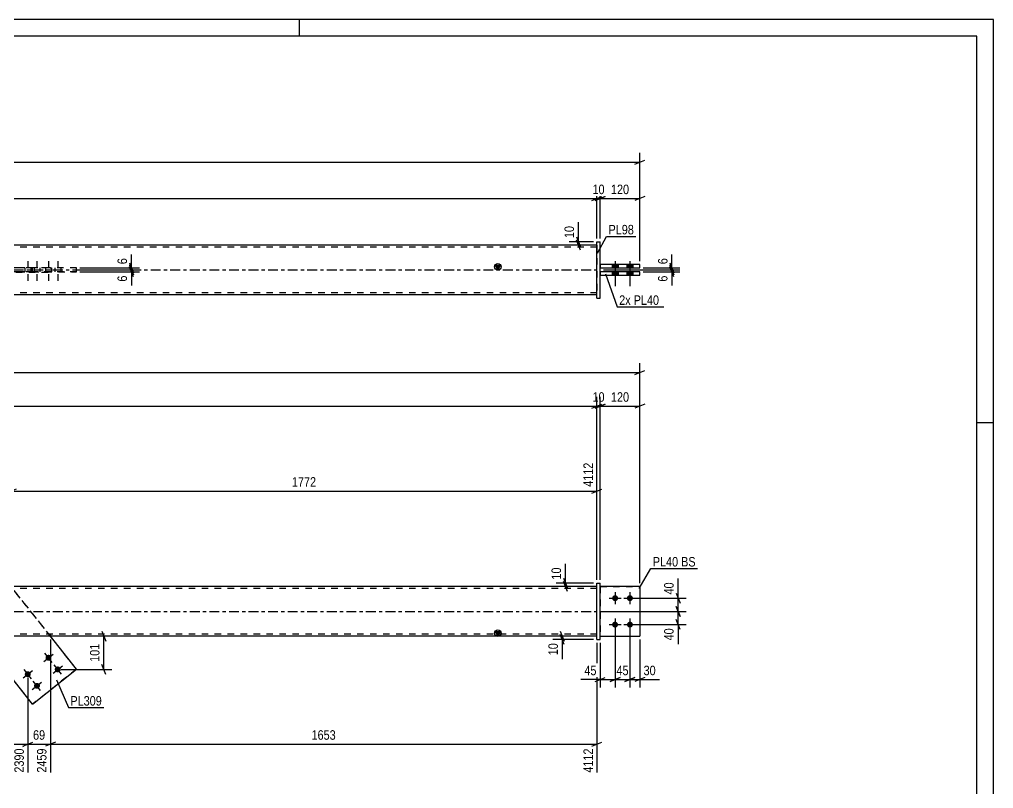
# Model space of a CAD drawing. Header units: millimetres. Extents: x 0 to 594, y 0 to 420.
# Drawn here: x 299.3 to 594, y 187.3 to 420 of the extents above; entities that cross this region are included whole.
import ezdxf

# ---------------------------------------------------------------- set-up
doc = ezdxf.new("R2010")
doc.units = ezdxf.units.MM
doc.linetypes.add('DXK_LINE_DOT2', pattern=[3.9198, 1.9599, -1.9599])
doc.linetypes.add('DXK_LINE_DOT3', pattern=[5.9187, 2.979, -0.9799, 0.9799, -0.9799])
doc.styles.add('Arial Narrow', font='ARIALN.TTF', dxfattribs={"height": 0.2})

# ---------------------------------------------------------------- blocks, each defined once
blk = doc.blocks.new('Unknown-580871473-1129')
at = {"color": 5, "linetype": 'Continuous'}
for p, q in [((594, 420), (0, 420)), ((384, 415), (384, 420)), ((594, 0), (594, 420)), ((589, 415), (5, 415)), ((589, 5), (589, 415)), ((594, 298), (589, 298))]:
    blk.add_line(p, q, dxfattribs=at)
blk = doc.blocks.new('Part-580871473-1687 - 1671')
at = {"color": 2, "linetype": 'Continuous'}
for p, q in [((280.58, 268.97), (267.24, 258.43)), ((280.58, 268.97), (280.58, 268.97)), ((296.83, 248.42), (280.58, 268.97)), ((275.15, 248.42), (267.24, 258.43)), ((267.24, 258.43), (267.24, 258.43)), ((303.27, 212.86), (287.02, 233.42)), ((316.6, 223.41), (308.69, 233.42)), ((303.27, 212.86), (316.6, 223.41)), ((316.6, 223.41), (316.6, 223.41)), ((303.27, 212.86), (303.27, 212.86))]:
    blk.add_line(p, q, dxfattribs=at)
at = {"color": 7, "linetype": 'DXK_LINE_DOT2'}
for p, q in [((267.24, 258.43), (280.58, 268.97)), ((316.6, 223.41), (280.58, 268.97)), ((303.27, 212.86), (267.24, 258.43)), ((287.02, 233.42), (275.15, 248.42)), ((308.69, 233.42), (296.83, 248.42)), ((316.6, 223.41), (303.27, 212.86))]:
    blk.add_line(p, q, dxfattribs=at)
blk = doc.blocks.new('Bolt-580871473-1679 - 1671')
at = {"linetype": 'Continuous'}
for points in [[(307.4, 226.33), (307.3, 226.49), (307.24, 226.67), (307.21, 226.86), (307.22, 227.04), (307.27, 227.23), (307.36, 227.39), (307.48, 227.54), (307.63, 227.65), (307.8, 227.74), (307.98, 227.78), (308.17, 227.79), (308.35, 227.76), (308.53, 227.69), (308.68, 227.59), (308.82, 227.45), (308.92, 227.29), (308.98, 227.12), (309.01, 226.93), (309, 226.74), (308.95, 226.56), (308.86, 226.39), (308.74, 226.25), (308.59, 226.13), (308.42, 226.05), (308.24, 226), (308.05, 225.99), (307.87, 226.03), (307.69, 226.1), (307.54, 226.2)], [(310.2, 222.8), (310.09, 222.96), (310.03, 223.14), (310, 223.33), (310.01, 223.51), (310.07, 223.7), (310.15, 223.86), (310.27, 224.01), (310.42, 224.12), (310.59, 224.21), (310.77, 224.25), (310.96, 224.26), (311.14, 224.23), (311.32, 224.16), (311.48, 224.06), (311.61, 223.92), (311.71, 223.76), (311.77, 223.59), (311.8, 223.4), (311.79, 223.21), (311.74, 223.03), (311.65, 222.86), (311.53, 222.72), (311.38, 222.6), (311.21, 222.52), (311.03, 222.47), (310.84, 222.47), (310.66, 222.5), (310.48, 222.57), (310.33, 222.67)], [(301.13, 221.37), (301.03, 221.53), (300.96, 221.71), (300.94, 221.89), (300.95, 222.08), (301, 222.26), (301.09, 222.43), (301.21, 222.57), (301.35, 222.69), (301.52, 222.77), (301.7, 222.82), (301.89, 222.83), (302.08, 222.8), (302.25, 222.73), (302.41, 222.62), (302.54, 222.49), (302.64, 222.33), (302.71, 222.15), (302.73, 221.97), (302.72, 221.78), (302.67, 221.6), (302.58, 221.43), (302.46, 221.29), (302.32, 221.17), (302.15, 221.09), (301.97, 221.04), (301.78, 221.03), (301.59, 221.06), (301.42, 221.13), (301.26, 221.24)], [(303.92, 217.84), (303.82, 218), (303.75, 218.18), (303.73, 218.36), (303.74, 218.55), (303.79, 218.73), (303.88, 218.9), (304, 219.04), (304.14, 219.16), (304.31, 219.25), (304.5, 219.29), (304.68, 219.3), (304.87, 219.27), (305.04, 219.2), (305.2, 219.09), (305.33, 218.96), (305.43, 218.8), (305.5, 218.62), (305.53, 218.44), (305.51, 218.25), (305.46, 218.07), (305.38, 217.9), (305.26, 217.76), (305.11, 217.64), (304.94, 217.56), (304.76, 217.51), (304.57, 217.5), (304.38, 217.53), (304.21, 217.6), (304.05, 217.71)]]:
    blk.add_hatch(color=1, dxfattribs=at).paths.add_polyline_path(points)
at = {"color": 1, "linetype": 'Continuous'}
for p, q in [((306.7, 225.78), (309.52, 228.01)), ((309.23, 225.48), (306.99, 228.3)), ((309.49, 222.25), (312.31, 224.48)), ((312.02, 221.95), (309.79, 224.78)), ((300.42, 220.81), (303.25, 223.05)), ((302.95, 220.52), (300.72, 223.34)), ((303.21, 217.28), (306.04, 219.52)), ((305.74, 216.99), (303.51, 219.81))]:
    blk.add_line(p, q, dxfattribs=at)
blk = doc.blocks.new('Bolt-580871473-1682 - 1671')
at = {"linetype": 'Continuous'}
for points in [[(479.51, 245.82), (479.7, 245.8), (479.88, 245.74), (480.04, 245.65), (480.18, 245.52), (480.29, 245.37), (480.37, 245.2), (480.41, 245.01), (480.41, 244.82), (480.37, 244.64), (480.29, 244.47), (480.18, 244.32), (480.04, 244.19), (479.88, 244.1), (479.7, 244.04), (479.51, 244.02), (479.33, 244.04), (479.15, 244.1), (478.98, 244.19), (478.84, 244.32), (478.73, 244.47), (478.66, 244.64), (478.62, 244.82), (478.62, 245.01), (478.66, 245.2), (478.73, 245.37), (478.84, 245.52), (478.98, 245.65), (479.15, 245.74), (479.33, 245.8)], [(484.01, 245.82), (484.2, 245.8), (484.38, 245.74), (484.54, 245.65), (484.68, 245.52), (484.79, 245.37), (484.87, 245.2), (484.91, 245.01), (484.91, 244.82), (484.87, 244.64), (484.79, 244.47), (484.68, 244.32), (484.54, 244.19), (484.38, 244.1), (484.2, 244.04), (484.01, 244.02), (483.83, 244.04), (483.65, 244.1), (483.48, 244.19), (483.34, 244.32), (483.23, 244.47), (483.16, 244.64), (483.12, 244.82), (483.12, 245.01), (483.16, 245.2), (483.23, 245.37), (483.34, 245.52), (483.48, 245.65), (483.65, 245.74), (483.83, 245.8)], [(479.51, 237.82), (479.7, 237.8), (479.88, 237.74), (480.04, 237.65), (480.18, 237.52), (480.29, 237.37), (480.37, 237.2), (480.41, 237.01), (480.41, 236.82), (480.37, 236.64), (480.29, 236.47), (480.18, 236.32), (480.04, 236.19), (479.88, 236.1), (479.7, 236.04), (479.51, 236.02), (479.33, 236.04), (479.15, 236.1), (478.98, 236.19), (478.84, 236.32), (478.73, 236.47), (478.66, 236.64), (478.62, 236.82), (478.62, 237.01), (478.66, 237.2), (478.73, 237.37), (478.84, 237.52), (478.98, 237.65), (479.15, 237.74), (479.33, 237.8)], [(484.01, 237.82), (484.2, 237.8), (484.38, 237.74), (484.54, 237.65), (484.68, 237.52), (484.79, 237.37), (484.87, 237.2), (484.91, 237.01), (484.91, 236.82), (484.87, 236.64), (484.79, 236.47), (484.68, 236.32), (484.54, 236.19), (484.38, 236.1), (484.2, 236.04), (484.01, 236.02), (483.83, 236.04), (483.65, 236.1), (483.48, 236.19), (483.34, 236.32), (483.23, 236.47), (483.16, 236.64), (483.12, 236.82), (483.12, 237.01), (483.16, 237.2), (483.23, 237.37), (483.34, 237.52), (483.48, 237.65), (483.65, 237.74), (483.83, 237.8)]]:
    blk.add_hatch(color=1, dxfattribs=at).paths.add_polyline_path(points)
at = {"color": 1, "linetype": 'Continuous'}
for p, q in [((477.71, 244.92), (481.31, 244.92)), ((479.51, 246.72), (479.51, 243.12)), ((482.21, 244.92), (485.81, 244.92)), ((484.01, 246.72), (484.01, 243.12)), ((479.51, 238.72), (479.51, 235.12)), ((484.01, 238.72), (484.01, 235.12)), ((477.71, 236.92), (481.31, 236.92)), ((482.21, 236.92), (485.81, 236.92))]:
    blk.add_line(p, q, dxfattribs=at)
blk = doc.blocks.new('Part-580871473-1703 - 1671')
at = {"color": 2, "linetype": 'Continuous'}
for p, q in [((474.01, 249.42), (475.01, 249.42)), ((474.01, 232.42), (474.01, 249.42)), ((475.01, 232.42), (475.01, 249.42)), ((474.01, 232.42), (475.01, 232.42)), ((474.01, 232.42), (475.01, 232.42))]:
    blk.add_line(p, q, dxfattribs=at)
at = {"color": 7, "linetype": 'DXK_LINE_DOT2'}
for p, q in [((474.01, 249.42), (475.01, 249.42)), ((474.01, 232.42), (474.01, 232.42)), ((475.01, 232.42), (475.01, 232.42)), ((475.01, 232.42), (475.01, 232.42))]:
    blk.add_line(p, q, dxfattribs=at)
blk = doc.blocks.new('Part-580871473-1708 - 1671')
at = {"color": 7, "linetype": 'DXK_LINE_DOT2'}
for p, q in [((475.01, 248.42), (487.01, 248.42)), ((487.01, 248.42), (475.01, 248.42)), ((475.01, 248.42), (475.01, 248.42)), ((475.01, 248.42), (475.01, 233.42)), ((487.01, 248.42), (487.01, 248.42)), ((487.01, 248.42), (487.01, 233.42)), ((475.01, 233.42), (487.01, 233.42)), ((475.01, 233.42), (487.01, 233.42))]:
    blk.add_line(p, q, dxfattribs=at)
blk = doc.blocks.new('Part-580871473-1713 - 1671')
at = {"color": 2, "linetype": 'Continuous'}
for p, q in [((487.01, 248.42), (475.01, 248.42)), ((487.01, 248.42), (487.01, 248.42)), ((487.01, 248.42), (487.01, 233.42)), ((475.01, 233.42), (487.01, 233.42))]:
    blk.add_line(p, q, dxfattribs=at)
at = {"color": 7, "linetype": 'DXK_LINE_DOT2'}
for p, q in [((475.01, 248.42), (487.01, 248.42)), ((475.01, 248.42), (475.01, 248.42)), ((475.01, 248.42), (475.01, 233.42)), ((475.01, 233.42), (487.01, 233.42))]:
    blk.add_line(p, q, dxfattribs=at)
blk = doc.blocks.new('Part-580871473-1718 - 1671')
at = {"linetype": 'Continuous'}
blk.add_hatch(color=2, dxfattribs=at).paths.add_polyline_path([(444.01, 233.42), (443.21, 234.82), (444.81, 234.82)])
at = {"color": 2, "linetype": 'Continuous'}
for p, q in [((474.01, 248.42), (179.24, 248.42)), ((474.01, 233.42), (179.24, 233.42)), ((444.01, 233.42), (443.21, 234.82)), ((443.21, 234.82), (444.81, 234.82)), ((444.81, 234.82), (444.01, 233.42))]:
    blk.add_line(p, q, dxfattribs=at)
at = {"color": 7, "linetype": 'DXK_LINE_DOT2'}
for p, q in [((474.01, 247.82), (179.24, 247.82)), ((474.01, 233.42), (474.01, 248.42)), ((474.01, 234.02), (179.24, 234.02)), ((308.79, 233.42), (308.79, 234.02))]:
    blk.add_line(p, q, dxfattribs=at)
at = {"color": 7, "linetype": 'DXK_LINE_DOT3'}
blk.add_line((179.24, 240.92), (474.01, 240.92), dxfattribs=at)
at = {"color": 2, "linetype": 'Continuous'}
blk.add_circle((444.01, 234.32), 1, dxfattribs=at)
blk = doc.blocks.new('Part-580871473-1455 - 1366')
at = {"linetype": 'Continuous'}
blk.add_hatch(color=2, dxfattribs=at).paths.add_polyline_path([(444.01, 344.23), (443.21, 345.63), (444.81, 345.63)])
at = {"color": 2, "linetype": 'Continuous'}
for p, q in [((474.01, 351.73), (179.24, 351.73)), ((444.01, 344.23), (443.21, 345.63)), ((443.21, 345.63), (444.81, 345.63)), ((444.81, 345.63), (444.01, 344.23)), ((474.01, 336.73), (179.24, 336.73))]:
    blk.add_line(p, q, dxfattribs=at)
at = {"color": 7, "linetype": 'DXK_LINE_DOT2'}
for p, q in [((474.01, 351.13), (179.24, 351.13)), ((474.01, 351.73), (474.01, 336.73)), ((286.44, 344.93), (308.79, 344.93)), ((286.44, 344.93), (308.79, 344.93)), ((308.79, 344.93), (308.79, 343.53)), ((308.79, 343.53), (286.44, 343.53)), ((286.44, 343.53), (308.79, 343.53)), ((474.01, 337.33), (179.24, 337.33))]:
    blk.add_line(p, q, dxfattribs=at)
at = {"color": 7, "linetype": 'DXK_LINE_DOT3'}
blk.add_line((179.24, 344.23), (474.01, 344.23), dxfattribs=at)
at = {"color": 2, "linetype": 'Continuous'}
blk.add_circle((444.01, 345.13), 1, dxfattribs=at)
blk = doc.blocks.new('Bolt-580871473-1369 - 1366')
at = {"linetype": 'Continuous'}
for points in [[(480.41, 345.83), (478.61, 345.83), (478.61, 344.83), (480.41, 344.83)], [(480.41, 345.83), (478.61, 345.83), (478.61, 344.83), (480.41, 344.83)], [(484.91, 345.83), (483.11, 345.83), (483.11, 344.83), (484.91, 344.83)], [(484.91, 345.83), (483.11, 345.83), (483.11, 344.83), (484.91, 344.83)], [(480.41, 343.63), (478.61, 343.63), (478.61, 342.63), (480.41, 342.63)], [(480.41, 343.63), (478.61, 343.63), (478.61, 342.63), (480.41, 342.63)], [(484.91, 343.63), (483.11, 343.63), (483.11, 342.63), (484.91, 342.63)], [(484.91, 343.63), (483.11, 343.63), (483.11, 342.63), (484.91, 342.63)]]:
    blk.add_hatch(color=1, dxfattribs=at).paths.add_polyline_path(points)
at = {"color": 1, "linetype": 'Continuous'}
for p, q in [((478.61, 345.83), (478.61, 344.83)), ((478.61, 345.83), (478.61, 344.83)), ((479.51, 346.83), (479.51, 339.33)), ((479.51, 346.83), (479.51, 339.33)), ((480.41, 345.83), (480.41, 344.83)), ((480.41, 345.83), (480.41, 344.83)), ((483.11, 345.83), (483.11, 344.83)), ((483.11, 345.83), (483.11, 344.83)), ((484.01, 346.83), (484.01, 339.33)), ((484.01, 346.83), (484.01, 339.33)), ((484.91, 345.83), (484.91, 344.83)), ((484.91, 345.83), (484.91, 344.83)), ((478.61, 343.63), (478.61, 342.63)), ((478.61, 343.63), (478.61, 342.63)), ((480.41, 343.63), (480.41, 342.63)), ((480.41, 343.63), (480.41, 342.63)), ((483.11, 343.63), (483.11, 342.63)), ((483.11, 343.63), (483.11, 342.63)), ((484.91, 343.63), (484.91, 342.63)), ((484.91, 343.63), (484.91, 342.63))]:
    blk.add_line(p, q, dxfattribs=at)
blk = doc.blocks.new('Bolt-580871473-1434 - 1366')
at = {"color": 1, "linetype": 'DXK_LINE_DOT2'}
for p, q in [((300.94, 344.83), (300.94, 343.63)), ((301.84, 346.83), (301.84, 339.33)), ((302.74, 344.83), (302.74, 343.63)), ((303.73, 344.83), (303.73, 343.63)), ((304.63, 346.83), (304.63, 339.33)), ((305.53, 344.83), (305.53, 343.63)), ((307.21, 344.83), (307.21, 343.63)), ((308.11, 346.83), (308.11, 339.33)), ((309.01, 344.83), (309.01, 343.63)), ((310, 344.83), (310, 343.63)), ((310.9, 346.83), (310.9, 339.33)), ((311.8, 344.83), (311.8, 343.63))]:
    blk.add_line(p, q, dxfattribs=at)
blk = doc.blocks.new('Part-580871473-1460 - 1366')
at = {"color": 2, "linetype": 'Continuous'}
for p, q in [((487.01, 343.63), (475.01, 343.63)), ((475.01, 342.63), (487.01, 342.63)), ((475.01, 342.63), (487.01, 342.63)), ((487.01, 342.63), (487.01, 343.63))]:
    blk.add_line(p, q, dxfattribs=at)
at = {"color": 7, "linetype": 'DXK_LINE_DOT2'}
for p, q in [((475.01, 343.63), (475.01, 342.63)), ((487.01, 343.63), (475.01, 343.63)), ((487.01, 342.63), (487.01, 342.63)), ((487.01, 342.63), (487.01, 342.63))]:
    blk.add_line(p, q, dxfattribs=at)
blk = doc.blocks.new('Part-580871473-1396 - 1366')
at = {"color": 2, "linetype": 'Continuous'}
for p, q in [((267.24, 343.63), (267.24, 344.83)), ((280.58, 343.63), (280.58, 344.83)), ((297.4, 344.83), (280.58, 344.83)), ((297.4, 343.63), (280.58, 343.63)), ((297.4, 343.63), (280.58, 343.63))]:
    blk.add_line(p, q, dxfattribs=at)
at = {"color": 7, "linetype": 'DXK_LINE_DOT2'}
for p, q in [((303.27, 344.83), (267.24, 344.83)), ((267.24, 344.83), (280.58, 344.83)), ((316.6, 344.83), (297.4, 344.83)), ((303.27, 343.63), (303.27, 344.83)), ((316.6, 344.83), (303.27, 344.83)), ((316.6, 343.63), (316.6, 344.83)), ((280.58, 343.63), (267.24, 343.63)), ((280.58, 343.63), (267.24, 343.63)), ((303.27, 343.63), (297.4, 343.63)), ((316.6, 343.63), (297.4, 343.63)), ((303.27, 343.63), (316.6, 343.63))]:
    blk.add_line(p, q, dxfattribs=at)
blk = doc.blocks.new('Part-580871473-1432 - 1366')
at = {"color": 2, "linetype": 'Continuous'}
for p, q in [((474.01, 335.73), (474.01, 352.73)), ((474.01, 352.73), (475.01, 352.73)), ((475.01, 335.73), (475.01, 352.73)), ((474.01, 335.73), (475.01, 335.73)), ((474.01, 335.73), (475.01, 335.73))]:
    blk.add_line(p, q, dxfattribs=at)
at = {"color": 7, "linetype": 'DXK_LINE_DOT2'}
for p, q in [((474.01, 352.73), (474.01, 352.73)), ((474.01, 352.73), (475.01, 352.73)), ((474.01, 335.73), (474.01, 335.73)), ((475.01, 335.73), (475.01, 335.73)), ((475.01, 335.73), (475.01, 335.73))]:
    blk.add_line(p, q, dxfattribs=at)
blk = doc.blocks.new('Part-580871473-1465 - 1366')
at = {"color": 2, "linetype": 'Continuous'}
for p, q in [((487.01, 345.83), (475.01, 345.83)), ((475.01, 344.83), (487.01, 344.83)), ((475.01, 344.83), (487.01, 344.83)), ((487.01, 344.83), (487.01, 345.83))]:
    blk.add_line(p, q, dxfattribs=at)
at = {"color": 7, "linetype": 'DXK_LINE_DOT2'}
for p, q in [((475.01, 345.83), (475.01, 344.83)), ((487.01, 345.83), (475.01, 345.83)), ((487.01, 344.83), (487.01, 344.83)), ((487.01, 344.83), (487.01, 344.83))]:
    blk.add_line(p, q, dxfattribs=at)
blk = doc.blocks.new('StraightDimension-580871473-1742 - 1671')
at = {"color": 7, "linetype": 'Continuous'}
for p, q in [((296.83, 249.42), (296.83, 285.92)), ((474.01, 250.42), (474.01, 285.92)), ((298.33, 277.91), (295.33, 276.71)), ((296.83, 277.31), (474.01, 277.31)), ((472.51, 276.71), (475.51, 277.91))]:
    blk.add_line(p, q, dxfattribs=at)
at = {"color": 0, "linetype": 'Continuous'}
blk.add_wipeout([(473.41, 286.52), (469.21, 286.52), (469.21, 278.01), (473.41, 278.01)], dxfattribs=at)
at = {"color": 0}
blk.add_wipeout([(389.68, 278.06), (389.68, 282.26), (381.16, 282.26), (381.16, 278.06)], dxfattribs=at)
at = {"color": 3, "linetype": 'Continuous', "style": 'Arial Narrow'}
blk.add_text('4112', height=2.863, rotation=90.0002, dxfattribs=at).set_placement((472.81, 278.61))
at = {"color": 3, "style": 'Arial Narrow'}
blk.add_text('1772', height=2.863, dxfattribs=at).set_placement((381.76, 278.66))
blk = doc.blocks.new('StraightDimension-580871473-1928 - 1671')
at = {"color": 7, "linetype": 'Continuous'}
for p, q in [((473.01, 233.42), (460.7, 233.42)), ((462.95, 234.92), (464.15, 231.92)), ((464.15, 230.92), (462.95, 233.92)), ((463.55, 232.42), (463.55, 233.42)), ((473.01, 232.42), (460.7, 232.42))]:
    blk.add_line(p, q, dxfattribs=at)
at = {"color": 0}
blk.add_wipeout([(462.8, 231.89), (458.6, 231.89), (458.6, 227.04), (462.8, 227.04)], dxfattribs=at)
at = {"color": 7, "linetype": 'Continuous'}
blk.add_line((463.55, 232.42), (463.55, 226.51), dxfattribs=at)
blk.add_line((463.55, 232.42), (463.55, 226.51), dxfattribs=at)
at = {"color": 3, "style": 'Arial Narrow'}
blk.add_text('10', height=2.863, rotation=90.0002, dxfattribs=at).set_placement((462.2, 227.64))
blk = doc.blocks.new('StraightDimension-580871473-1856 - 1671')
at = {"color": 7, "linetype": 'Continuous'}
for p, q in [((287.02, 232.42), (287.02, 192.13)), ((301.84, 220.93), (301.84, 192.13)), ((288.52, 201.34), (285.52, 200.14)), ((287.02, 200.74), (301.84, 200.74)), ((300.34, 200.14), (303.34, 201.34))]:
    blk.add_line(p, q, dxfattribs=at)
at = {"color": 0}
blk.add_wipeout([(297.77, 201.49), (297.77, 205.69), (291.08, 205.69), (291.08, 201.49)], dxfattribs=at)
at = {"color": 3, "style": 'Arial Narrow'}
blk.add_text('148', height=2.863, dxfattribs=at).set_placement((291.68, 202.09))
at = {"color": 0, "linetype": 'Continuous'}
blk.add_wipeout([(301.24, 200.04), (297.04, 200.04), (297.04, 191.53), (301.24, 191.53)], dxfattribs=at)
at = {"color": 3, "linetype": 'Continuous', "style": 'Arial Narrow'}
blk.add_text('2390', height=2.863, rotation=90.0002, dxfattribs=at).set_placement((300.64, 192.13))
blk = doc.blocks.new('StraightDimension-580871473-2009 - 1671')
at = {"color": 7, "linetype": 'Continuous'}
for p, q in [((485.01, 244.92), (500.97, 244.92)), ((497.97, 246.42), (499.17, 243.42)), ((498.57, 240.92), (498.57, 244.92)), ((499.17, 239.42), (497.97, 242.42)), ((475.01, 240.92), (500.97, 240.92))]:
    blk.add_line(p, q, dxfattribs=at)
at = {"color": 0}
blk.add_wipeout([(497.82, 250.3), (493.62, 250.3), (493.62, 245.44), (497.82, 245.44)], dxfattribs=at)
at = {"color": 7, "linetype": 'Continuous'}
blk.add_line((498.57, 244.92), (498.57, 250.82), dxfattribs=at)
blk.add_line((498.57, 244.92), (498.57, 250.82), dxfattribs=at)
at = {"color": 3, "style": 'Arial Narrow'}
blk.add_text('40', height=2.863, rotation=90.0002, dxfattribs=at).set_placement((497.22, 246.04))
blk = doc.blocks.new('StraightDimension-580871473-2050 - 1671')
at = {"color": 7, "linetype": 'Continuous'}
for p, q in [((472.51, 302.4), (475.51, 303.6)), ((476.51, 303.6), (473.51, 302.4)), ((474.01, 250.42), (474.01, 305.85)), ((475.01, 250.42), (475.01, 305.85)), ((474.01, 303), (475.01, 303))]:
    blk.add_line(p, q, dxfattribs=at)
at = {"color": 0}
blk.add_wipeout([(476.94, 303.75), (476.94, 307.95), (472.08, 307.95), (472.08, 303.75)], dxfattribs=at)
at = {"color": 3, "style": 'Arial Narrow'}
blk.add_text('10', height=2.863, dxfattribs=at).set_placement((472.68, 304.35))
blk = doc.blocks.new('StraightDimension-580871473-2045 - 1671')
at = {"color": 7, "linetype": 'Continuous'}
for p, q in [((472.51, 302.4), (475.51, 303.6)), ((474.01, 250.42), (474.01, 305.85)), ((90.14, 303), (474.01, 303))]:
    blk.add_line(p, q, dxfattribs=at)
blk = doc.blocks.new('StraightDimension-580871473-1728 - 1671')
at = {"color": 7, "linetype": 'Continuous'}
for p, q in [((487.01, 249.42), (487.01, 316.02)), ((78.14, 313.17), (487.01, 313.17)), ((485.51, 312.57), (488.51, 313.77))]:
    blk.add_line(p, q, dxfattribs=at)
blk = doc.blocks.new('StraightDimension-580871473-1950 - 1671')
at = {"color": 7, "linetype": 'Continuous'}
for p, q in [((479.51, 235.92), (479.51, 217.87)), ((484.01, 235.92), (484.01, 217.87)), ((478.01, 219.67), (481.01, 220.87)), ((479.51, 220.27), (484.01, 220.27)), ((485.51, 220.87), (482.51, 219.67))]:
    blk.add_line(p, q, dxfattribs=at)
at = {"color": 0}
blk.add_wipeout([(484.19, 221.02), (484.19, 225.22), (479.33, 225.22), (479.33, 221.02)], dxfattribs=at)
at = {"color": 3, "style": 'Arial Narrow'}
blk.add_text('45', height=2.863, dxfattribs=at).set_placement((479.93, 221.62))
blk = doc.blocks.new('StraightDimension-580871473-1830 - 1671')
at = {"color": 7, "linetype": 'Continuous'}
for p, q in [((308.69, 232.42), (308.69, 192.13)), ((474.01, 231.42), (474.01, 192.13)), ((310.19, 201.34), (307.19, 200.14)), ((308.69, 200.74), (474.01, 200.74)), ((472.51, 200.14), (475.51, 201.34))]:
    blk.add_line(p, q, dxfattribs=at)
at = {"color": 0}
blk.add_wipeout([(395.61, 201.49), (395.61, 205.69), (387.09, 205.69), (387.09, 201.49)], dxfattribs=at)
at = {"color": 0, "linetype": 'Continuous'}
blk.add_wipeout([(473.41, 200.04), (469.21, 200.04), (469.21, 191.53), (473.41, 191.53)], dxfattribs=at)
at = {"color": 3, "style": 'Arial Narrow'}
blk.add_text('1653', height=2.863, dxfattribs=at).set_placement((387.69, 202.09))
at = {"color": 3, "linetype": 'Continuous', "style": 'Arial Narrow'}
blk.add_text('4112', height=2.863, rotation=90.0002, dxfattribs=at).set_placement((472.81, 192.13))
blk = doc.blocks.new('StraightDimension-580871473-1842 - 1671')
at = {"color": 7, "linetype": 'Continuous'}
for p, q in [((308.69, 232.42), (308.69, 192.13)), ((301.84, 220.93), (301.84, 192.13)), ((300.34, 200.14), (303.34, 201.34)), ((301.84, 200.74), (308.69, 200.74)), ((310.19, 201.34), (307.19, 200.14))]:
    blk.add_line(p, q, dxfattribs=at)
at = {"color": 0}
blk.add_wipeout([(307.69, 201.49), (307.69, 205.69), (302.83, 205.69), (302.83, 201.49)], dxfattribs=at)
at = {"color": 3, "style": 'Arial Narrow'}
blk.add_text('69', height=2.863, dxfattribs=at).set_placement((303.43, 202.09))
at = {"color": 0, "linetype": 'Continuous'}
blk.add_wipeout([(308.09, 200.04), (303.89, 200.04), (303.89, 191.53), (308.09, 191.53)], dxfattribs=at)
at = {"color": 3, "linetype": 'Continuous', "style": 'Arial Narrow'}
blk.add_text('2459', height=2.863, rotation=90.0002, dxfattribs=at).set_placement((307.49, 192.13))
blk = doc.blocks.new('StraightDimension-580871473-1937 - 1671')
at = {"color": 7, "linetype": 'Continuous'}
for p, q in [((484.01, 235.92), (484.01, 217.87)), ((487.01, 232.42), (487.01, 217.87)), ((482.51, 219.67), (485.51, 220.87)), ((484.01, 220.27), (487.01, 220.27)), ((488.51, 220.87), (485.51, 219.67))]:
    blk.add_line(p, q, dxfattribs=at)
at = {"color": 0}
blk.add_wipeout([(492.39, 221.02), (492.39, 225.22), (487.54, 225.22), (487.54, 221.02)], dxfattribs=at)
at = {"color": 7, "linetype": 'Continuous'}
blk.add_line((487.01, 220.27), (492.92, 220.27), dxfattribs=at)
blk.add_line((487.01, 220.27), (492.92, 220.27), dxfattribs=at)
at = {"color": 3, "style": 'Arial Narrow'}
blk.add_text('30', height=2.863, dxfattribs=at).set_placement((488.14, 221.62))
blk = doc.blocks.new('StraightDimension-580871473-1960 - 1671')
at = {"color": 7, "linetype": 'Continuous'}
for p, q in [((479.51, 235.92), (479.51, 217.87)), ((475.01, 231.42), (475.01, 217.87)), ((473.51, 219.67), (476.51, 220.87)), ((475.01, 220.27), (479.51, 220.27)), ((481.01, 220.87), (478.01, 219.67))]:
    blk.add_line(p, q, dxfattribs=at)
at = {"color": 0}
blk.add_wipeout([(474.49, 221.02), (474.49, 225.22), (469.63, 225.22), (469.63, 221.02)], dxfattribs=at)
at = {"color": 7, "linetype": 'Continuous'}
blk.add_line((475.01, 220.27), (469.11, 220.27), dxfattribs=at)
blk.add_line((475.01, 220.27), (469.11, 220.27), dxfattribs=at)
at = {"color": 3, "style": 'Arial Narrow'}
blk.add_text('45', height=2.863, dxfattribs=at).set_placement((470.23, 221.62))
blk = doc.blocks.new('StraightDimension-580871473-1985 - 1671')
at = {"color": 7, "linetype": 'Continuous'}
for p, q in [((381.56, 233.42), (322.02, 233.42)), ((324.27, 234.92), (325.47, 231.92)), ((324.87, 223.36), (324.87, 233.42)), ((325.47, 221.86), (324.27, 224.86)), ((311.9, 223.36), (327.27, 223.36))]:
    blk.add_line(p, q, dxfattribs=at)
at = {"color": 0}
blk.add_wipeout([(324.12, 231.73), (319.92, 231.73), (319.92, 225.05), (324.12, 225.05)], dxfattribs=at)
at = {"color": 3, "style": 'Arial Narrow'}
blk.add_text('101', height=2.863, rotation=90.0002, dxfattribs=at).set_placement((323.52, 225.65))
blk = doc.blocks.new('StraightDimension-580871473-1996 - 1671')
at = {"color": 7, "linetype": 'Continuous'}
for p, q in [((497.97, 242.42), (499.17, 239.42)), ((475.01, 240.92), (500.97, 240.92)), ((498.57, 236.92), (498.57, 240.92)), ((485.01, 236.92), (500.97, 236.92)), ((499.17, 235.42), (497.97, 238.42))]:
    blk.add_line(p, q, dxfattribs=at)
at = {"color": 0}
blk.add_wipeout([(497.82, 236.39), (493.62, 236.39), (493.62, 231.54), (497.82, 231.54)], dxfattribs=at)
at = {"color": 7, "linetype": 'Continuous'}
blk.add_line((498.57, 236.92), (498.57, 231.01), dxfattribs=at)
blk.add_line((498.57, 236.92), (498.57, 231.01), dxfattribs=at)
at = {"color": 3, "style": 'Arial Narrow'}
blk.add_text('40', height=2.863, rotation=90.0002, dxfattribs=at).set_placement((497.22, 232.14))
blk = doc.blocks.new('StraightDimension-580871473-2028 - 1671')
at = {"color": 7, "linetype": 'Continuous'}
for p, q in [((463.9, 250.92), (465.1, 247.92)), ((473.01, 249.42), (461.65, 249.42)), ((473.01, 248.42), (461.65, 248.42)), ((465.1, 246.92), (463.9, 249.92)), ((464.5, 248.42), (464.5, 249.42))]:
    blk.add_line(p, q, dxfattribs=at)
at = {"color": 0}
blk.add_wipeout([(463.75, 254.8), (459.55, 254.8), (459.55, 249.94), (463.75, 249.94)], dxfattribs=at)
at = {"color": 7, "linetype": 'Continuous'}
blk.add_line((464.5, 249.42), (464.5, 255.32), dxfattribs=at)
blk.add_line((464.5, 249.42), (464.5, 255.32), dxfattribs=at)
at = {"color": 3, "style": 'Arial Narrow'}
blk.add_text('10', height=2.863, rotation=90.0002, dxfattribs=at).set_placement((463.15, 250.54))
blk = doc.blocks.new('StraightDimension-580871473-2055 - 1671')
at = {"color": 7, "linetype": 'Continuous'}
for p, q in [((473.51, 302.4), (476.51, 303.6)), ((475.01, 250.42), (475.01, 305.85)), ((488.51, 303.6), (485.51, 302.4)), ((487.01, 249.42), (487.01, 305.85)), ((475.01, 303), (487.01, 303))]:
    blk.add_line(p, q, dxfattribs=at)
at = {"color": 0}
blk.add_wipeout([(484.35, 303.75), (484.35, 307.95), (477.67, 307.95), (477.67, 303.75)], dxfattribs=at)
at = {"color": 3, "style": 'Arial Narrow'}
blk.add_text('120', height=2.863, dxfattribs=at).set_placement((478.27, 304.35))
blk = doc.blocks.new('StraightDimension-580871473-1594 - 1366')
at = {"color": 7, "linetype": 'Continuous'}
for p, q in [((475.01, 353.73), (475.01, 368.67)), ((487.01, 346.83), (487.01, 368.67)), ((473.51, 365.22), (476.51, 366.42)), ((475.01, 365.82), (487.01, 365.82)), ((488.51, 366.42), (485.51, 365.22))]:
    blk.add_line(p, q, dxfattribs=at)
at = {"color": 0}
blk.add_wipeout([(484.35, 366.57), (484.35, 370.77), (477.67, 370.77), (477.67, 366.57)], dxfattribs=at)
at = {"color": 3, "style": 'Arial Narrow'}
blk.add_text('120', height=2.863, dxfattribs=at).set_placement((478.27, 367.17))
blk = doc.blocks.new('StraightDimension-580871473-1605 - 1366')
at = {"color": 7, "linetype": 'Continuous'}
for p, q in [((467.83, 354.23), (469.03, 351.23)), ((473.01, 352.73), (465.58, 352.73)), ((473.01, 351.73), (465.58, 351.73)), ((469.03, 350.23), (467.83, 353.23)), ((468.43, 351.73), (468.43, 352.73))]:
    blk.add_line(p, q, dxfattribs=at)
at = {"color": 0}
blk.add_wipeout([(467.68, 358.11), (463.48, 358.11), (463.48, 353.26), (467.68, 353.26)], dxfattribs=at)
at = {"color": 7, "linetype": 'Continuous'}
blk.add_line((468.43, 352.73), (468.43, 358.64), dxfattribs=at)
blk.add_line((468.43, 352.73), (468.43, 358.64), dxfattribs=at)
at = {"color": 3, "style": 'Arial Narrow'}
blk.add_text('10', height=2.863, rotation=90.0002, dxfattribs=at).set_placement((467.08, 353.86))
blk = doc.blocks.new('StraightDimension-580871473-1574 - 1366')
at = {"color": 7, "linetype": 'Continuous'}
for p, q in [((474.01, 353.73), (474.01, 368.67)), ((91.14, 365.82), (474.01, 365.82)), ((472.51, 365.22), (475.51, 366.42))]:
    blk.add_line(p, q, dxfattribs=at)
blk = doc.blocks.new('StraightDimension-580871473-1534 - 1366')
at = {"color": 7, "linetype": 'Continuous'}
for p, q in [((332.61, 345.73), (333.81, 342.73)), ((333.81, 342.13), (332.61, 345.13)), ((317.6, 344.23), (335.61, 344.23)), ((317.6, 343.63), (335.61, 343.63)), ((333.21, 343.63), (333.21, 344.23))]:
    blk.add_line(p, q, dxfattribs=at)
at = {"color": 0}
blk.add_wipeout([(332.46, 343.11), (328.26, 343.11), (328.26, 340.08), (332.46, 340.08)], dxfattribs=at)
at = {"color": 7, "linetype": 'Continuous'}
blk.add_line((333.21, 343.63), (333.21, 339.55), dxfattribs=at)
blk.add_line((333.21, 343.63), (333.21, 339.55), dxfattribs=at)
at = {"color": 3, "style": 'Arial Narrow'}
blk.add_text('6', height=2.86, rotation=90.0002, dxfattribs=at).set_placement((331.86, 340.68))
blk = doc.blocks.new('StraightDimension-580871473-1538 - 1366')
at = {"color": 7, "linetype": 'Continuous'}
for p, q in [((317.6, 344.83), (335.61, 344.83)), ((332.61, 346.33), (333.81, 343.33)), ((333.81, 342.73), (332.61, 345.73)), ((333.21, 344.23), (333.21, 344.83)), ((317.6, 344.23), (335.61, 344.23))]:
    blk.add_line(p, q, dxfattribs=at)
at = {"color": 0}
blk.add_wipeout([(332.46, 348.38), (328.26, 348.38), (328.26, 345.36), (332.46, 345.36)], dxfattribs=at)
at = {"color": 7, "linetype": 'Continuous'}
blk.add_line((333.21, 344.83), (333.21, 348.91), dxfattribs=at)
blk.add_line((333.21, 344.83), (333.21, 348.91), dxfattribs=at)
at = {"color": 3, "style": 'Arial Narrow'}
blk.add_text('6', height=2.86, rotation=90.0002, dxfattribs=at).set_placement((331.86, 345.96))
blk = doc.blocks.new('StraightDimension-580871473-1543 - 1366')
at = {"color": 7, "linetype": 'Continuous'}
for p, q in [((485.51, 376.23), (488.51, 377.43)), ((487.01, 346.83), (487.01, 379.68)), ((78.14, 376.83), (487.01, 376.83))]:
    blk.add_line(p, q, dxfattribs=at)
blk = doc.blocks.new('StraightDimension-580871473-1584 - 1366')
at = {"color": 7, "linetype": 'Continuous'}
for p, q in [((474.01, 353.73), (474.01, 368.67)), ((475.01, 353.73), (475.01, 368.67)), ((472.51, 365.22), (475.51, 366.42)), ((476.51, 366.42), (473.51, 365.22)), ((474.01, 365.82), (475.01, 365.82))]:
    blk.add_line(p, q, dxfattribs=at)
at = {"color": 0}
blk.add_wipeout([(476.94, 366.57), (476.94, 370.77), (472.08, 370.77), (472.08, 366.57)], dxfattribs=at)
at = {"color": 3, "style": 'Arial Narrow'}
blk.add_text('10', height=2.863, dxfattribs=at).set_placement((472.68, 367.17))
blk = doc.blocks.new('StraightDimension-580871473-1616 - 1366')
at = {"color": 7, "linetype": 'Continuous'}
for p, q in [((496.11, 345.73), (497.31, 342.73)), ((497.31, 342.13), (496.11, 345.13)), ((476.01, 344.23), (499.11, 344.23)), ((488.01, 343.63), (499.11, 343.63)), ((496.71, 343.63), (496.71, 344.23))]:
    blk.add_line(p, q, dxfattribs=at)
at = {"color": 0}
blk.add_wipeout([(495.96, 343.11), (491.76, 343.11), (491.76, 340.08), (495.96, 340.08)], dxfattribs=at)
at = {"color": 7, "linetype": 'Continuous'}
blk.add_line((496.71, 343.63), (496.71, 339.55), dxfattribs=at)
blk.add_line((496.71, 343.63), (496.71, 339.55), dxfattribs=at)
at = {"color": 3, "style": 'Arial Narrow'}
blk.add_text('6', height=2.86, rotation=90.0002, dxfattribs=at).set_placement((495.36, 340.68))
blk = doc.blocks.new('StraightDimension-580871473-1625 - 1366')
at = {"color": 7, "linetype": 'Continuous'}
for p, q in [((488.01, 344.83), (499.11, 344.83)), ((496.11, 346.33), (497.31, 343.33)), ((497.31, 342.73), (496.11, 345.73)), ((496.71, 344.23), (496.71, 344.83)), ((476.01, 344.23), (499.11, 344.23))]:
    blk.add_line(p, q, dxfattribs=at)
at = {"color": 0}
blk.add_wipeout([(495.96, 348.38), (491.76, 348.38), (491.76, 345.36), (495.96, 345.36)], dxfattribs=at)
at = {"color": 7, "linetype": 'Continuous'}
blk.add_line((496.71, 344.83), (496.71, 348.91), dxfattribs=at)
blk.add_line((496.71, 344.83), (496.71, 348.91), dxfattribs=at)
at = {"color": 3, "style": 'Arial Narrow'}
blk.add_text('6', height=2.86, rotation=90.0002, dxfattribs=at).set_placement((495.36, 345.96))
blk = doc.blocks.new('MarkSet-580871473-2081 - 1671')
at = {"color": 0}
blk.add_wipeout([(498.59, 254.5), (498.59, 257.5), (490.92, 257.5), (490.92, 254.5)], dxfattribs=at)
blk.add_wipeout([(498.59, 254.5), (498.59, 257.5), (490.92, 257.5), (490.92, 254.5)], dxfattribs=at)
at = {"color": 30, "linetype": 'Continuous'}
blk.add_line((486.82, 247.84), (490.32, 253.9), dxfattribs=at)
at = {"color": 0}
blk.add_wipeout([(503.87, 254.5), (503.87, 257.5), (499.49, 257.5), (499.49, 254.5)], dxfattribs=at)
blk.add_wipeout([(503.87, 254.5), (503.87, 257.5), (499.49, 257.5), (499.49, 254.5)], dxfattribs=at)
at = {"color": 30, "linetype": 'Continuous'}
blk.add_line((490.32, 253.9), (504.47, 253.9), dxfattribs=at)
at = {"color": 3, "style": 'Arial Narrow'}
for s, p in [('PL40', (490.92, 254.5)), ('BS', (499.49, 254.5))]:
    blk.add_text(s, height=2.863, dxfattribs=at).set_placement(p)
blk = doc.blocks.new('Mark-580871473-1683 - 1671')
at = {"color": 0}
blk.add_wipeout([(324.24, 212.42), (324.24, 215.42), (314.74, 215.42), (314.74, 212.42)], dxfattribs=at)
blk.add_wipeout([(324.24, 212.42), (324.24, 215.42), (314.74, 215.42), (314.74, 212.42)], dxfattribs=at)
at = {"color": 30, "linetype": 'Continuous'}
for p, q in [((310.57, 220.17), (314.14, 211.82)), ((314.14, 211.82), (324.84, 211.82))]:
    blk.add_line(p, q, dxfattribs=at)
at = {"color": 3, "style": 'Arial Narrow'}
blk.add_text('PL309', height=2.863, dxfattribs=at).set_placement((314.74, 212.42))
blk = doc.blocks.new('MarkSet-580871473-1656 - 1366')
at = {"color": 0}
blk.add_wipeout([(484.24, 333.66), (484.24, 336.66), (480.76, 336.66), (480.76, 333.66)], dxfattribs=at)
blk.add_wipeout([(484.24, 333.66), (484.24, 336.66), (480.76, 336.66), (480.76, 333.66)], dxfattribs=at)
at = {"color": 30, "linetype": 'Continuous'}
blk.add_line((476.63, 343.09), (480.16, 333.06), dxfattribs=at)
at = {"color": 0}
blk.add_wipeout([(492.81, 333.66), (492.81, 336.66), (485.14, 336.66), (485.14, 333.66)], dxfattribs=at)
blk.add_wipeout([(492.81, 333.66), (492.81, 336.66), (485.14, 336.66), (485.14, 333.66)], dxfattribs=at)
at = {"color": 30, "linetype": 'Continuous'}
blk.add_line((480.16, 333.06), (494.31, 333.06), dxfattribs=at)
at = {"color": 3, "style": 'Arial Narrow'}
for s, p in [('2x', (480.76, 333.66)), ('PL40', (485.14, 333.66))]:
    blk.add_text(s, height=2.863, dxfattribs=at).set_placement(p)
blk = doc.blocks.new('Mark-580871473-1428 - 1366')
at = {"color": 0}
blk.add_wipeout([(485.21, 354.98), (485.21, 357.98), (477.53, 357.98), (477.53, 354.98)], dxfattribs=at)
blk.add_wipeout([(485.21, 354.98), (485.21, 357.98), (477.53, 357.98), (477.53, 354.98)], dxfattribs=at)
at = {"color": 30, "linetype": 'Continuous'}
for p, q in [((474.24, 349.3), (476.93, 354.38)), ((476.93, 354.38), (485.81, 354.38))]:
    blk.add_line(p, q, dxfattribs=at)
at = {"color": 3, "style": 'Arial Narrow'}
blk.add_text('PL98', height=2.863, dxfattribs=at).set_placement((477.53, 354.98))

msp = doc.modelspace()

# ---------------------------------------------------------------- block references
for name in ['Unknown-580871473-1129', 'Part-580871473-1455 - 1366', 'Part-580871473-1432 - 1366', 'Part-580871473-1396 - 1366', 'Bolt-580871473-1434 - 1366', 'Part-580871473-1465 - 1366', 'Bolt-580871473-1369 - 1366', 'Part-580871473-1460 - 1366', 'Part-580871473-1687 - 1671', 'Part-580871473-1718 - 1671', 'Part-580871473-1703 - 1671', 'Part-580871473-1708 - 1671', 'Part-580871473-1713 - 1671', 'Bolt-580871473-1682 - 1671', 'Bolt-580871473-1679 - 1671']:
    msp.add_blockref(name, (0, 0))

# ---------------------------------------------------------------- next in the draw order: block references
for name in ['StraightDimension-580871473-1594 - 1366', 'StraightDimension-580871473-1534 - 1366', 'StraightDimension-580871473-1742 - 1671', 'StraightDimension-580871473-1950 - 1671', 'StraightDimension-580871473-1928 - 1671', 'StraightDimension-580871473-1856 - 1671']:
    msp.add_blockref(name, (0, 0))

# ---------------------------------------------------------------- next in the draw order: block references
for name in ['StraightDimension-580871473-1605 - 1366', 'StraightDimension-580871473-1538 - 1366', 'StraightDimension-580871473-2009 - 1671', 'StraightDimension-580871473-1937 - 1671', 'StraightDimension-580871473-1830 - 1671']:
    msp.add_blockref(name, (0, 0))

# ---------------------------------------------------------------- next in the draw order: block references
for name in ['StraightDimension-580871473-1574 - 1366', 'StraightDimension-580871473-2050 - 1671', 'StraightDimension-580871473-1960 - 1671', 'StraightDimension-580871473-1985 - 1671', 'StraightDimension-580871473-1842 - 1671']:
    msp.add_blockref(name, (0, 0))

# ---------------------------------------------------------------- next in the draw order: block references
for name in ['StraightDimension-580871473-1543 - 1366', 'StraightDimension-580871473-2045 - 1671', 'StraightDimension-580871473-1996 - 1671', 'Mark-580871473-1683 - 1671']:
    msp.add_blockref(name, (0, 0))

# ---------------------------------------------------------------- next in the draw order: block references
for name in ['StraightDimension-580871473-1584 - 1366', 'StraightDimension-580871473-1616 - 1366', 'StraightDimension-580871473-1728 - 1671']:
    msp.add_blockref(name, (0, 0))

# ---------------------------------------------------------------- next in the draw order: block references
for name in ['StraightDimension-580871473-1625 - 1366', 'StraightDimension-580871473-2028 - 1671']:
    msp.add_blockref(name, (0, 0))

# ---------------------------------------------------------------- next in the draw order: block references
for name in ['Mark-580871473-1428 - 1366', 'MarkSet-580871473-1656 - 1366', 'StraightDimension-580871473-2055 - 1671']:
    msp.add_blockref(name, (0, 0))

# ---------------------------------------------------------------- next in the draw order: block references
msp.add_blockref('MarkSet-580871473-2081 - 1671', (0, 0))

doc.saveas('drawing.dxf')
